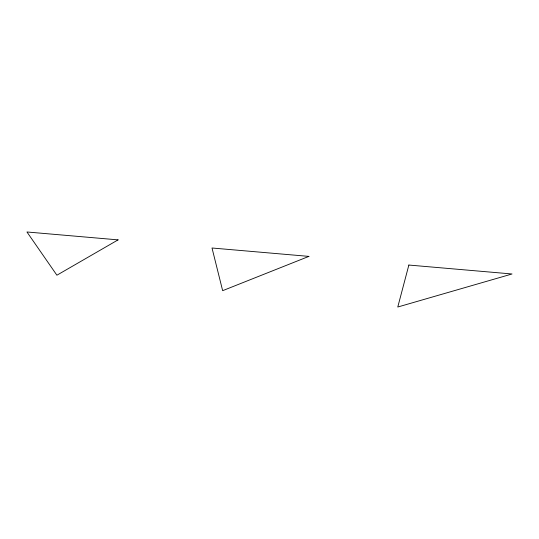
<?xml version="1.0" encoding="UTF-8"?>
<svg xmlns="http://www.w3.org/2000/svg" width="539" height="539" viewBox="0 0 539 539"><rect width="100%" height="100%" fill="white"/><g stroke="black" fill="none" stroke-linecap="round" stroke-linejoin="round"><path stroke-width="0.81" d="M408.858 265.047L397.775 307.021L512.05 273.98L408.858 265.047M118.075 239.868L56.898 275.207L26.95 231.979L118.075 239.868M308.894 256.389L222.654 290.676L212.016 248.001L308.894 256.389"/></g></svg>
